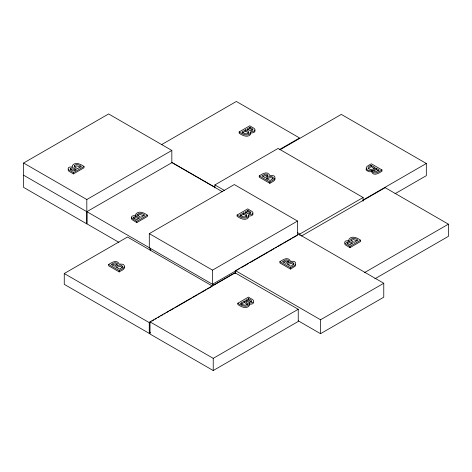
<?xml version="1.0" encoding="UTF-8"?>
<svg xmlns="http://www.w3.org/2000/svg" width="472" height="472" viewBox="0 0 472 472"><rect width="100%" height="100%" fill="white"/><g stroke="black" fill="none" stroke-linecap="round" stroke-linejoin="round"><path stroke-width="0.71" d="M295.761 264.538L295.136 266.178L290.516 269.075L279.902 262.945L279.902 261.653C282.545 259.989 287.342 256.626 289.944 260.172L290.003 260.75C289.932 262.066 294.74 260.16 295.56 262.727C296.51 265.588 292.02 266.444 290.516 267.783L279.902 261.653M68.204 169.483L68.234 170.427L68.971 171.259L73.414 173.908L84.028 167.778L84.028 166.492C80.983 164.221 75.195 161.501 72.387 165.495L72.44 166.191C73.667 167.831 68.039 165.908 68.098 168.646L68.971 169.967L73.414 172.622L84.028 166.492M253.747 302.363C253.204 304.251 250.608 304.387 248.98 304.092L248.98 302.806C250.608 303.095 253.204 302.959 253.747 301.077L252.874 299.755L248.431 297.1L237.817 303.231L237.817 304.523C240.862 306.794 246.649 309.508 249.458 305.514L249.405 304.818M344.772 243.204L344.802 244.148L345.539 244.98L349.982 247.629L360.596 241.505L360.596 240.213C357.552 237.941 351.764 235.227 348.956 239.221L349.009 239.912C350.236 241.558 344.607 239.628 344.666 242.372L345.539 243.694L349.982 246.343L360.596 240.213M137.541 216.034L138.455 215.008L140.131 214.53L143.624 215.686M366.325 168.522L366.095 169.631L366.726 170.657L369.617 171.814L372.024 171.507L371.912 172.711C374.52 176.251 379.317 172.888 381.954 171.224L381.954 169.938L371.34 163.808C369.83 164.917 364.419 166.604 366.726 169.371C367.93 171.855 372.65 168.657 372.083 171.542M372.083 170.25L371.912 171.419C374.52 174.964 379.317 171.602 381.954 169.938M368.03 168.917L371.134 166.604L373.936 168.221M136.125 214.807L135.806 216.17M131.906 217.745L131.458 218.624L131.9 219.557L136.774 222.601L147.388 216.471L147.388 215.179C144.349 212.907 138.556 210.193 135.753 214.188L135.806 214.878C137.028 216.524 131.399 214.595 131.458 217.338L132.331 218.66L136.774 221.309L147.388 215.179M74.275 166.988L76.771 165.843L80.264 167M350.843 240.708L353.339 239.564L356.832 240.72M70.234 169.849L72.735 168.941L75.78 170.298M133.6 218.536L135.582 217.61L138.072 218.365M373.718 171.076L376.231 169.548L378.715 170.982M171.832 150.444L86.819 199.526L86.819 223.887L23.6 187.384L23.6 163.023L108.613 113.947L171.832 150.444L171.832 162.628M161.495 144.686L236.354 101.462L299.578 137.966L279.908 149.317M239.151 131.918L249.765 125.794L254.207 128.443L255.081 129.765C255.134 132.502 249.511 130.579 250.732 132.219L250.785 132.915C247.983 136.91 242.189 134.195 239.151 131.918L239.151 133.21C242.189 135.482 247.983 138.196 250.785 134.201L250.732 133.511M245.688 129.776L241.764 132.042C243.729 133.434 246.933 134.921 248.897 132.715L248.36 131.381L245.688 129.776L245.688 131.063L242.325 133.004M249.971 127.304L246.862 129.098L250.443 130.762L252.939 129.853L252.443 128.779L249.971 127.304L249.971 128.59L247.481 130.024M214.872 187.874L214.872 184.93L278.091 148.432L363.104 197.508L363.104 201.19M150.544 332.671L149.264 333.409L64.257 284.333L64.257 273.53L127.475 237.032L212.488 286.109M280.008 149.795L341.315 114.401L426.322 163.483L426.322 175.661L395.034 193.727M235.457 272.615L213.887 285.07L149.294 247.776L149.294 233.64L234.307 184.558L297.525 221.055L297.525 235.198M259.24 175.897C261.883 174.233 266.68 170.87 269.282 174.416L269.341 174.994C269.276 176.31 274.079 174.404 274.899 176.97C275.849 179.832 271.365 180.688 269.86 182.027L259.24 175.897L259.24 177.189L269.86 183.319C271.365 181.98 275.849 181.124 274.899 178.257M108.625 264.497C111.262 262.833 116.059 259.47 118.667 263.016L118.72 263.594C118.655 264.91 123.463 263.01 124.278 265.571C125.233 268.432 120.743 269.288 119.239 270.627L108.625 264.497L108.625 265.789L119.239 271.919C120.743 270.58 125.233 269.724 124.278 266.857M266.68 179.236C268.468 177.909 271.406 176.723 273.117 178.794M237.097 215.014L247.712 208.884L252.154 211.533L253.027 212.854C253.086 215.598 247.458 213.668 248.685 215.315L248.738 216.005C245.93 219.999 240.142 217.285 237.097 215.014L237.097 216.3C240.142 218.577 245.93 221.291 248.738 217.297L248.685 216.601M243.635 212.866L239.717 215.132C241.676 216.53 244.88 218.017 246.85 215.804L246.313 214.471L243.635 212.866L243.635 214.158L240.277 216.099M247.918 210.394L244.815 212.188L248.39 213.851L250.892 212.943L250.396 211.875L247.918 210.394L247.918 211.686L245.434 213.12M371.134 165.318C363.534 168.28 372.219 171.513 375.051 167.578L371.134 165.318L371.134 166.604M376.231 168.262L373.718 169.79L373.435 170.899L375.783 171.784L379.341 170.056L376.231 168.262L376.231 169.548M149.294 233.64L212.512 270.137L297.525 221.055M235.534 273.618L235.534 270.686L298.752 234.183L383.766 283.265L383.766 297.195L320.541 333.692L298.339 320.871M237.257 269.99L212.512 284.274L212.512 270.137M238.525 269.258L239.794 268.527M241.062 267.795L248.673 263.4M249.942 262.668L268.344 252.042M269.612 251.31L274.049 248.744M275.323 248.012L276.592 247.281M277.861 246.549L282.297 243.983M283.566 243.251L291.183 238.856M292.451 238.124L296.888 235.563M297.348 232.543L299.885 234.012L363.104 197.508M150.013 321.857L235.026 272.775L298.245 309.272L298.245 321.456L213.232 370.538L150.013 334.034L150.013 321.857L213.232 358.354L298.245 309.272M64.257 273.53L149.264 322.612L150.544 321.874M151.819 321.137L153.736 320.028M155.011 319.29L156.291 318.553M158.208 317.449L159.483 316.712M160.757 315.974L162.675 314.871M163.955 314.134L165.23 313.396M166.51 312.659L168.421 311.549M169.702 310.812L174.168 308.234M175.448 307.496L191.414 298.28M192.688 297.543L197.16 294.959M198.435 294.221L200.352 293.118M201.632 292.38L206.099 289.796M207.379 289.059L211.845 286.48M363.104 199.98L426.322 163.483M301.437 236.018L385.181 187.667L448.4 224.17L448.4 236.348L374.809 278.834M244.354 301.089L240.437 303.348C242.396 304.747 245.605 306.234 247.57 304.021L247.033 302.688L244.354 301.089L244.354 302.375L240.997 304.316M248.638 298.611L245.534 300.41L249.11 302.068L251.611 301.165L251.116 300.092L248.638 298.611L248.638 299.903L246.154 301.337M248.98 302.806L249.458 304.228C246.649 308.222 240.862 305.502 237.817 303.231M364.655 272.515L448.4 224.17M235.534 270.686L320.541 319.768L383.766 283.265M263.211 176.286L265.854 175.307L267.76 176.221M112.596 264.886L115.239 263.907L116.454 264.267L117.262 265.099M283.873 262.043L286.516 261.063L287.731 261.423L288.545 262.255M117.127 267.217L119.994 266.232L122.502 267.394M288.41 264.373L291.271 263.388L293.779 264.55M347.339 243.109L349.304 242.661L351.274 243.399M250.313 132.78C251.942 133.075 254.532 132.939 255.081 131.051L254.632 130.125M248.26 215.875C249.889 216.17 252.485 216.028 253.027 214.146L252.892 213.657M249.971 128.59L252.443 130.071M245.688 131.063L248.868 133.222M214.872 184.93L224.389 190.422M171.778 162.344L214.565 187.042M222.424 191.762L171.973 162.633L86.819 211.704L23.6 175.206M247.918 211.686L250.396 213.161M243.635 214.158L246.815 216.312M23.6 163.023L86.819 199.526M248.638 299.903L251.641 301.956M244.354 302.375L247.534 304.534M118.891 242.331L86.96 223.893L86.96 211.716L150.184 248.213L150.184 250.367M289.607 260.928L289.944 261.458M348.956 240.508L349.009 241.204M372.024 170.221L372.024 171.507M349.982 246.343L349.982 247.629M320.541 319.768L320.541 333.692M299.885 234.012L299.885 235.481M290.516 267.783L290.516 269.075M269.86 182.027L269.86 183.319M213.232 358.354L213.232 370.538M150.668 248.567L150.668 250.72M149.264 322.612L149.264 333.409M136.774 221.309L136.774 222.601M119.239 270.627L119.239 271.919M73.414 172.622L73.414 173.908M117.262 263.813L116.861 264.644L114.348 266.173L111.239 264.379L114.796 262.65L116.454 262.975L117.262 263.813M267.884 175.212L267.482 176.044L264.969 177.572L261.86 175.779L265.417 174.044L267.069 174.374L267.884 175.212M288.545 260.969L288.138 261.801L285.625 263.329L282.522 261.535L286.079 259.801L287.731 260.131L288.545 260.969M122.596 266.438L121.971 267.559L119.445 269.117L115.528 266.851C117.363 265.429 121.133 263.695 122.596 266.438M273.217 177.838L272.586 178.959L270.067 180.516L266.143 178.251C267.984 176.829 271.748 175.088 273.217 177.838M293.873 263.594L293.248 264.715L290.722 266.273L286.805 264.007C288.64 262.585 292.41 260.845 293.873 263.594M74.275 165.696L74.812 167.035L77.491 168.634L81.408 166.374C79.449 164.976 76.246 163.489 74.275 165.696M137.641 214.388L138.172 215.722L140.851 217.327L144.774 215.061C142.809 213.663 139.606 212.176 137.641 214.388M350.843 239.422L351.38 240.755L354.059 242.36L357.977 240.095C356.018 238.696 352.808 237.209 350.843 239.422M70.234 168.557L70.729 169.631L73.207 171.106L76.311 169.312L72.735 167.648L70.234 168.557M133.6 217.25L134.095 218.324L136.567 219.799L139.677 218.005L136.095 216.341L133.6 217.25M346.802 242.283L347.298 243.357L349.776 244.832L352.879 243.039L349.304 241.375L346.802 242.283"/></g></svg>
